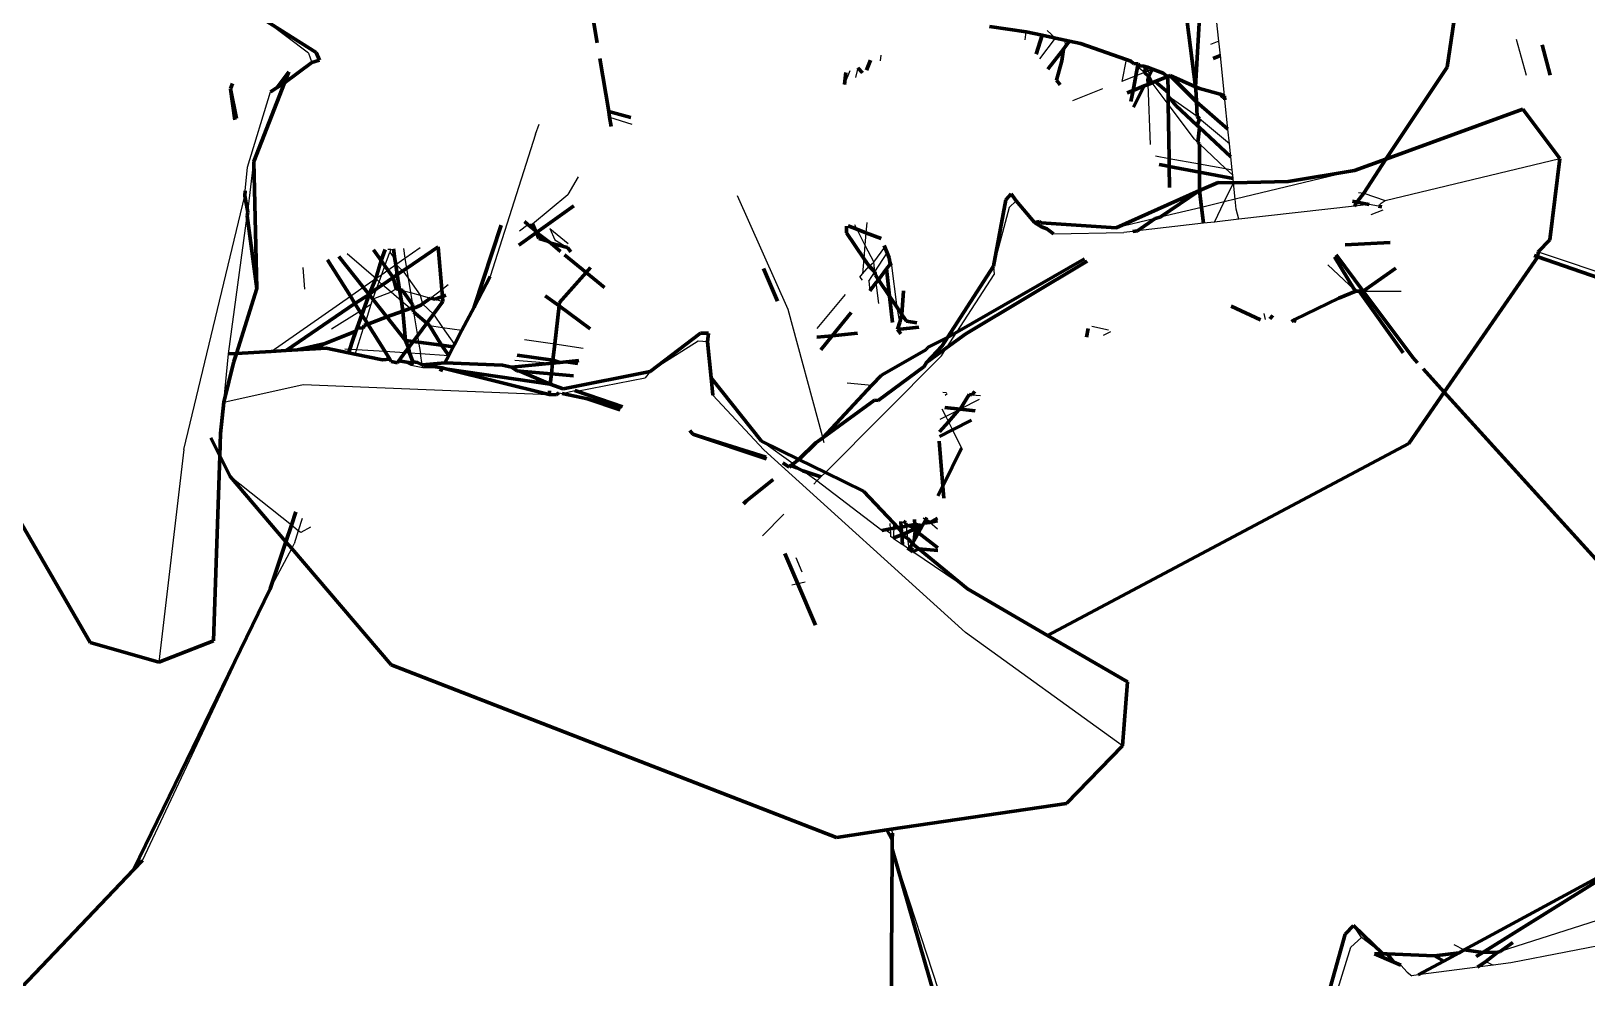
# Model space of a CAD drawing. Header units: millimetres. Extents: x 4307 to 31003, y 2809 to 20009.
# Drawn here: x 12539.29 to 12563.18, y 13281.33 to 13295.87 of the extents above; entities that cross this region are included whole.
import ezdxf

# ---------------------------------------------------------------- set-up
doc = ezdxf.new("R2010")
doc.units = ezdxf.units.MM
doc.layers.add('ProfileEdges', color=7, linetype='Continuous')

msp = doc.modelspace()

# ---------------------------------------------------------------- linework, layer by layer
for p, q in [((12557.532, 13295.719), (12557.432, 13296.675)), ((12543.552, 13295.536), (12542.865, 13296.053)), ((12554.895, 13295.886), (12555.026, 13295.767)), ((12554.557, 13295.739), (12554.574, 13295.864)), ((12554.784, 13295.447), (12555.026, 13295.767)), ((12555.184, 13295.649), (12555.165, 13295.737)), ((12555.206, 13295.728), (12555.184, 13295.649)), ((12557.532, 13295.719), (12557.404, 13295.667)), ((12557.555, 13295.498), (12557.532, 13295.719)), ((12562.254, 13295.195), (12562.101, 13295.746)), ((12543.552, 13295.536), (12543.604, 13295.39)), ((12552.34, 13295.507), (12552.332, 13295.416)), ((12556.11, 13295.438), (12556.044, 13295.1)), ((12557.619, 13294.879), (12557.555, 13295.498)), ((12551.785, 13295.053), (12551.871, 13295.27)), ((12551.989, 13295.309), (12551.951, 13295.163)), ((12556.256, 13295.185), (12556.044, 13295.1)), ((12556.388, 13295.238), (12556.256, 13295.185)), ((12556.388, 13295.238), (12556.282, 13295.326)), ((12556.439, 13295.258), (12556.388, 13295.238)), ((12556.439, 13295.258), (12556.437, 13295.318)), ((12556.515, 13295.289), (12556.439, 13295.258)), ((12556.479, 13295.217), (12556.439, 13295.258)), ((12542.617, 13293.782), (12542.971, 13294.941)), ((12555.745, 13294.989), (12555.287, 13294.802)), ((12556.48, 13294.131), (12556.446, 13295.056)), ((12556.756, 13294.751), (12556.508, 13295.081)), ((12557.197, 13294.56), (12556.754, 13294.876)), ((12557.159, 13294.213), (12556.756, 13294.751)), ((12557.622, 13294.848), (12557.619, 13294.879)), ((12557.625, 13294.818), (12557.622, 13294.848)), ((12557.672, 13294.37), (12557.625, 13294.818)), ((12547.036, 13294.29), (12547.093, 13294.447)), ((12548.177, 13294.554), (12548.518, 13294.445)), ((12557.696, 13294.143), (12557.236, 13294.528)), ((12547.036, 13294.29), (12546.341, 13292.105)), ((12557.159, 13294.213), (12557.209, 13294.165)), ((12557.696, 13294.143), (12557.672, 13294.37)), ((12557.235, 13294.141), (12557.636, 13293.763)), ((12557.716, 13293.945), (12557.696, 13294.143)), ((12542.58, 13293.421), (12542.617, 13293.782)), ((12542.619, 13293.094), (12542.715, 13293.869)), ((12556.558, 13293.956), (12556.769, 13293.918)), ((12556.769, 13293.918), (12557.234, 13293.835)), ((12557.234, 13293.835), (12557.636, 13293.763)), ((12557.636, 13293.763), (12557.737, 13293.745)), ((12557.636, 13293.763), (12557.746, 13293.659)), ((12557.737, 13293.745), (12557.716, 13293.945)), ((12557.746, 13293.659), (12557.737, 13293.745)), ((12559.613, 13293.731), (12557.784, 13293.291)), ((12560.084, 13293.273), (12562.769, 13293.917)), ((12547.695, 13293.635), (12547.536, 13293.365)), ((12557.615, 13293.25), (12557.758, 13293.543)), ((12557.751, 13293.609), (12557.746, 13293.659)), ((12557.758, 13293.543), (12557.751, 13293.609)), ((12557.784, 13293.291), (12557.758, 13293.543)), ((12541.639, 13289.443), (12542.572, 13293.342)), ((12546.992, 13292.912), (12547.536, 13293.365)), ((12550.92, 13291.598), (12550.139, 13293.341)), ((12554.42, 13293.268), (12554.313, 13293.164)), ((12557.615, 13293.25), (12557.264, 13293.166)), ((12557.463, 13292.94), (12557.615, 13293.25)), ((12557.784, 13293.291), (12557.615, 13293.25)), ((12557.8, 13293.136), (12557.784, 13293.291)), ((12559.679, 13293.397), (12559.758, 13293.382)), ((12559.758, 13293.382), (12560.084, 13293.273)), ((12560.024, 13293.233), (12560.084, 13293.273)), ((12542.326, 13290.916), (12542.612, 13293.037)), ((12554.313, 13293.164), (12554.073, 13292.265)), ((12557.264, 13293.166), (12556.629, 13293.013)), ((12557.841, 13292.983), (12557.8, 13293.136)), ((12559.613, 13293.186), (12557.841, 13292.983)), ((12559.838, 13293.212), (12559.613, 13293.186)), ((12559.982, 13293.185), (12559.838, 13293.212)), ((12560.049, 13293.122), (12559.866, 13293.051)), ((12560.024, 13293.233), (12559.982, 13293.185)), ((12546.793, 13292.805), (12546.922, 13292.902)), ((12546.922, 13292.902), (12546.992, 13292.912)), ((12547.259, 13292.839), (12547.336, 13292.667)), ((12547.259, 13292.839), (12547.539, 13292.612)), ((12551.938, 13292.901), (12551.974, 13292.83)), ((12551.974, 13292.83), (12552.098, 13292.587)), ((12552.113, 13292.776), (12552.098, 13292.587)), ((12552.127, 13292.936), (12552.113, 13292.776)), ((12554.993, 13292.757), (12556.071, 13292.781)), ((12556.556, 13292.995), (12555.954, 13292.85)), ((12556.209, 13292.796), (12556.071, 13292.781)), ((12557.294, 13292.921), (12556.283, 13292.805)), ((12557.463, 13292.94), (12557.294, 13292.921)), ((12557.841, 13292.983), (12557.463, 13292.94)), ((12545.009, 13292.535), (12545.033, 13292.385)), ((12545.033, 13292.385), (12545.267, 13292.548)), ((12547.336, 13292.667), (12547.53, 13292.55)), ((12552.098, 13292.587), (12552.081, 13292.381)), ((12552.098, 13292.587), (12552.232, 13292.322)), ((12552.232, 13292.322), (12552.401, 13292.553)), ((12544.584, 13292.071), (12544.146, 13292.453)), ((12544.726, 13292.268), (12544.802, 13292.478)), ((12544.771, 13292.523), (12544.819, 13292.525)), ((12544.819, 13292.525), (12544.802, 13292.478)), ((12544.802, 13292.478), (12544.879, 13292.368)), ((12544.892, 13292.286), (12545.033, 13292.385)), ((12545.033, 13292.385), (12545.059, 13292.229)), ((12552.081, 13292.381), (12552.061, 13292.143)), ((12552.161, 13292.263), (12552.232, 13292.322)), ((12552.25, 13292.175), (12552.232, 13292.322)), ((12552.25, 13292.175), (12552.439, 13292.465)), ((12552.503, 13292.314), (12552.471, 13292.389)), ((12552.594, 13291.627), (12552.503, 13292.314)), ((12562.435, 13292.485), (12564.731, 13291.714)), ((12543.464, 13292.241), (12543.49, 13291.91)), ((12544.394, 13291.939), (12544.584, 13292.071)), ((12544.584, 13292.071), (12544.678, 13292.137)), ((12544.637, 13292.024), (12544.584, 13292.071)), ((12544.637, 13292.024), (12544.678, 13292.137)), ((12544.678, 13292.137), (12544.726, 13292.268)), ((12544.678, 13292.137), (12544.772, 13292.203)), ((12544.772, 13292.203), (12544.892, 13292.286)), ((12544.892, 13292.286), (12545.003, 13292.191)), ((12545.003, 13292.191), (12545.083, 13292.076)), ((12545.059, 13292.229), (12545.083, 13292.076)), ((12545.083, 13292.076), (12545.265, 13291.816)), ((12545.083, 13292.076), (12545.119, 13291.856)), ((12552.019, 13292.092), (12552.061, 13292.143)), ((12552.019, 13292.092), (12552.053, 13292.045)), ((12552.061, 13292.143), (12552.161, 13292.263)), ((12552.159, 13292.034), (12552.25, 13292.175)), ((12553.509, 13291.25), (12554.083, 13292.134)), ((12554.073, 13292.265), (12554.083, 13292.134)), ((12559.205, 13292.285), (12559.616, 13291.898)), ((12544.195, 13291.8), (12544.394, 13291.939)), ((12544.54, 13291.756), (12544.597, 13291.914)), ((12544.82, 13291.865), (12544.54, 13291.756)), ((12544.597, 13291.914), (12544.637, 13292.024)), ((12544.691, 13291.978), (12544.637, 13292.024)), ((12544.82, 13291.865), (12544.691, 13291.978)), ((12544.901, 13291.916), (12544.82, 13291.865)), ((12544.978, 13291.727), (12544.82, 13291.865)), ((12544.995, 13291.89), (12545.119, 13291.856)), ((12545.119, 13291.856), (12545.265, 13291.816)), ((12545.119, 13291.856), (12545.149, 13291.675)), ((12545.265, 13291.816), (12545.424, 13291.773)), ((12545.265, 13291.816), (12545.305, 13291.683)), ((12545.424, 13291.773), (12545.6, 13291.906)), ((12545.6, 13291.906), (12545.697, 13291.979)), ((12551.366, 13291.305), (12551.799, 13291.827)), ((12552.159, 13292.034), (12552.171, 13291.881)), ((12552.31, 13291.688), (12552.271, 13292.011)), ((12559.749, 13291.879), (12560.333, 13291.878)), ((12542.979, 13290.953), (12544.195, 13291.8)), ((12544.403, 13291.604), (12544.341, 13291.566)), ((12544.511, 13291.672), (12544.403, 13291.604)), ((12544.511, 13291.672), (12544.431, 13291.423)), ((12544.52, 13291.701), (12544.511, 13291.672)), ((12544.52, 13291.701), (12544.54, 13291.756)), ((12545.111, 13291.612), (12544.978, 13291.727)), ((12545.167, 13291.563), (12545.111, 13291.612)), ((12545.305, 13291.683), (12545.47, 13291.523)), ((12545.495, 13291.753), (12545.616, 13291.72)), ((12551.443, 13289.65), (12550.92, 13291.598)), ((12552.631, 13291.4), (12552.594, 13291.627)), ((12544.341, 13291.566), (12543.907, 13291.294)), ((12544.431, 13291.423), (12544.408, 13291.353)), ((12545.167, 13291.563), (12545.226, 13291.194)), ((12545.409, 13291.351), (12545.611, 13291.322)), ((12545.47, 13291.523), (12545.611, 13291.322)), ((12555.838, 13291.281), (12555.58, 13291.337)), ((12558.249, 13291.445), (12558.226, 13291.533)), ((12544.394, 13291.308), (12544.289, 13290.983)), ((12545.226, 13291.194), (12545.243, 13291.094)), ((12545.611, 13291.322), (12545.909, 13291.278)), ((12545.611, 13291.322), (12545.795, 13291.058)), ((12546.871, 13291.136), (12547.334, 13291.068)), ((12549.536, 13291.11), (12548.798, 13290.645)), ((12549.678, 13291.101), (12549.536, 13291.11)), ((12553.351, 13291.008), (12553.509, 13291.25)), ((12555.87, 13291.256), (12555.755, 13291.196)), ((12542.25, 13290.175), (12542.326, 13290.916)), ((12544.11, 13290.994), (12544.187, 13290.989)), ((12544.187, 13290.989), (12544.289, 13290.983)), ((12544.289, 13290.983), (12544.266, 13290.911)), ((12544.289, 13290.983), (12544.723, 13290.955)), ((12544.723, 13290.955), (12545.034, 13290.934)), ((12545.034, 13290.934), (12545.101, 13290.93)), ((12545.101, 13290.93), (12545.271, 13290.919)), ((12545.243, 13291.094), (12545.271, 13290.919)), ((12545.271, 13290.919), (12545.707, 13290.891)), ((12545.299, 13290.748), (12545.271, 13290.919)), ((12547.334, 13291.068), (12547.772, 13291.004)), ((12551.49, 13289.093), (12553.273, 13290.887)), ((12553.273, 13290.887), (12553.351, 13291.008)), ((12545.131, 13290.735), (12545.002, 13290.799)), ((12545.307, 13290.699), (12545.131, 13290.735)), ((12545.299, 13290.748), (12545.307, 13290.699)), ((12545.607, 13290.698), (12545.307, 13290.699)), ((12546.722, 13290.818), (12547.301, 13290.772)), ((12548.798, 13290.645), (12548.72, 13290.549)), ((12542.25, 13290.175), (12543.471, 13290.442)), ((12543.471, 13290.442), (12547.246, 13290.288)), ((12547.671, 13290.344), (12548.72, 13290.549)), ((12551.826, 13290.468), (12552.202, 13290.432)), ((12547.395, 13290.317), (12547.448, 13290.306)), ((12547.448, 13290.306), (12547.641, 13290.354)), ((12549.761, 13290.279), (12550.544, 13289.439)), ((12553.293, 13290.328), (12553.351, 13290.323)), ((12553.361, 13290.299), (12553.33, 13290.276)), ((12553.852, 13290.216), (12553.559, 13290.065)), ((12553.739, 13290.286), (12553.873, 13290.273)), ((12553.338, 13289.951), (12553.247, 13289.904)), ((12553.279, 13290.068), (12553.338, 13289.951)), ((12553.535, 13290.052), (12553.338, 13289.951)), ((12553.338, 13289.951), (12553.378, 13289.872)), ((12553.378, 13289.872), (12553.441, 13289.745)), ((12553.441, 13289.745), (12553.582, 13289.464)), ((12541.639, 13289.443), (12541.254, 13286.178)), ((12550.995, 13289.225), (12550.507, 13289.575)), ((12553.641, 13286.634), (12550.544, 13289.439)), ((12551.472, 13289.546), (12551.45, 13289.625)), ((12551.049, 13289.165), (12550.995, 13289.225)), ((12543.29, 13288.282), (12542.348, 13289.03)), ((12551.36, 13288.963), (12551.144, 13289.118)), ((12551.312, 13288.914), (12551.36, 13288.963)), ((12551.36, 13288.963), (12551.422, 13289.025)), ((12552.355, 13288.202), (12551.36, 13288.963)), ((12551.422, 13289.025), (12551.49, 13289.093)), ((12543.395, 13288.198), (12543.29, 13288.282)), ((12543.456, 13288.387), (12543.395, 13288.198)), ((12543.583, 13288.254), (12543.432, 13288.169)), ((12550.523, 13288.12), (12550.853, 13288.452)), ((12552.479, 13288.31), (12552.484, 13288.225)), ((12552.547, 13288.235), (12552.536, 13288.319)), ((12552.538, 13288.077), (12552.547, 13288.235)), ((12552.727, 13288.315), (12552.723, 13288.348)), ((12552.745, 13288.17), (12552.733, 13288.268)), ((12553.028, 13288.362), (12552.991, 13288.391)), ((12553.212, 13288.222), (12553.093, 13288.326)), ((12543.295, 13287.923), (12543.33, 13287.995)), ((12543.395, 13288.198), (12543.33, 13287.995)), ((12543.432, 13288.169), (12543.395, 13288.198)), ((12552.489, 13288.152), (12552.407, 13288.211)), ((12552.484, 13288.225), (12552.489, 13288.152)), ((12552.489, 13288.152), (12552.492, 13288.109)), ((12552.538, 13288.077), (12552.492, 13288.109)), ((12552.538, 13288.077), (12552.674, 13287.985)), ((12552.757, 13288.077), (12552.745, 13288.17)), ((12552.777, 13287.914), (12552.757, 13288.077)), ((12542.966, 13287.303), (12543.295, 13287.923)), ((12551.034, 13287.784), (12551.13, 13287.565)), ((12552.752, 13287.931), (12552.674, 13287.985)), ((12553.671, 13287.303), (12552.833, 13287.875)), ((12541.004, 13283.132), (12542.966, 13287.303)), ((12551.067, 13287.38), (12550.975, 13287.359)), ((12551.18, 13287.405), (12551.067, 13287.38)), ((12556.05, 13284.893), (12553.641, 13286.634)), ((12552.5, 13283.609), (12552.518, 13283.55)), ((12552.516, 13283.308), (12553.31, 13280.88)), ((12567.665, 13282.652), (12562.015, 13281.557)), ((12563.598, 13282.29), (12561.853, 13281.732)), ((12559.721, 13281.947), (12559.601, 13282.129)), ((12559.14, 13280.457), (12559.56, 13281.8)), ((12559.56, 13281.8), (12559.721, 13281.947)), ((12560.05, 13281.696), (12559.721, 13281.947)), ((12561.14, 13281.841), (12561.301, 13281.755)), ((12561.633, 13281.579), (12561.742, 13281.521)), ((12562.015, 13281.557), (12561.742, 13281.521)), ((12560.426, 13281.415), (12560.326, 13281.521)), ((12560.426, 13281.415), (12560.493, 13281.358)), ((12560.594, 13281.371), (12560.493, 13281.358)), ((12561.505, 13281.49), (12560.594, 13281.371)), ((12561.742, 13281.521), (12561.505, 13281.49))]:
    msp.add_line(p, q)
at = {"layer": 'ProfileEdges', "lineweight": 211}
for p, q in [((12562.208, 13303.226), (12561.037, 13295.319)), ((12556.995, 13296.42), (12557.172, 13295.018)), ((12547.879, 13296.335), (12547.987, 13295.692)), ((12557.172, 13295.018), (12557.24, 13296.175)), ((12542.865, 13296.053), (12543.67, 13295.548)), ((12554.011, 13295.943), (12554.574, 13295.864)), ((12554.574, 13295.864), (12554.817, 13295.812)), ((12554.817, 13295.812), (12554.727, 13295.52)), ((12554.817, 13295.812), (12555.026, 13295.767)), ((12555.026, 13295.767), (12555.165, 13295.737)), ((12555.145, 13295.598), (12555.184, 13295.649)), ((12555.165, 13295.737), (12555.239, 13295.721)), ((12555.239, 13295.721), (12555.184, 13295.649)), ((12555.239, 13295.721), (12555.409, 13295.685)), ((12555.409, 13295.685), (12556.11, 13295.438)), ((12562.618, 13295.198), (12562.499, 13295.666)), ((12543.604, 13295.39), (12543.72, 13295.428)), ((12543.67, 13295.548), (12543.72, 13295.428)), ((12548.026, 13295.455), (12548.163, 13294.638)), ((12552.12, 13295.276), (12552.18, 13295.426)), ((12554.908, 13295.288), (12555.145, 13295.598)), ((12555.119, 13295.416), (12555.037, 13295.123)), ((12555.145, 13295.598), (12555.119, 13295.416)), ((12556.11, 13295.438), (12556.179, 13295.413)), ((12556.179, 13295.413), (12556.221, 13295.378)), ((12557.445, 13295.454), (12557.555, 13295.498)), ((12543.248, 13295.249), (12543.07, 13295.009)), ((12543.182, 13295.078), (12543.604, 13295.39)), ((12543.248, 13295.249), (12543.182, 13295.078)), ((12551.802, 13295.236), (12551.785, 13295.053)), ((12551.989, 13295.309), (12552.058, 13295.234)), ((12556.256, 13295.185), (12556.214, 13294.964)), ((12556.221, 13295.378), (12556.291, 13295.372)), ((12556.282, 13295.326), (12556.256, 13295.185)), ((12556.291, 13295.372), (12556.282, 13295.326)), ((12556.291, 13295.372), (12556.312, 13295.343)), ((12556.312, 13295.343), (12556.382, 13295.338)), ((12556.382, 13295.338), (12556.407, 13295.307)), ((12556.382, 13295.338), (12556.437, 13295.318)), ((12556.407, 13295.307), (12556.388, 13295.238)), ((12556.388, 13295.238), (12556.459, 13295.178)), ((12556.437, 13295.318), (12556.515, 13295.289)), ((12556.443, 13295.145), (12556.459, 13295.178)), ((12556.459, 13295.178), (12556.479, 13295.217)), ((12556.459, 13295.178), (12556.508, 13295.081)), ((12556.479, 13295.217), (12556.515, 13295.289)), ((12556.515, 13295.289), (12556.675, 13295.23)), ((12556.554, 13295.099), (12556.75, 13295.177)), ((12556.675, 13295.23), (12556.726, 13295.187)), ((12556.726, 13295.187), (12556.75, 13295.177)), ((12556.748, 13295.203), (12556.75, 13295.177)), ((12556.75, 13295.177), (12556.783, 13295.19)), ((12556.75, 13295.177), (12556.753, 13294.932)), ((12556.783, 13295.19), (12557.19, 13294.786)), ((12556.783, 13295.19), (12557.172, 13295.018)), ((12560.094, 13293.907), (12561.037, 13295.319)), ((12542.385, 13295.068), (12542.356, 13294.988)), ((12542.419, 13294.51), (12542.356, 13294.988)), ((12542.356, 13294.988), (12542.448, 13294.533)), ((12543.182, 13295.078), (12542.715, 13293.869)), ((12542.971, 13294.941), (12543.07, 13295.009)), ((12543.07, 13295.009), (12543.182, 13295.078)), ((12555.037, 13295.123), (12555.094, 13295.049)), ((12556.122, 13294.927), (12556.214, 13294.964)), ((12556.214, 13294.964), (12556.182, 13294.793)), ((12556.214, 13294.964), (12556.386, 13295.032)), ((12556.221, 13294.705), (12556.386, 13295.032)), ((12556.386, 13295.032), (12556.446, 13295.056)), ((12556.446, 13295.056), (12556.443, 13295.145)), ((12556.446, 13295.056), (12556.508, 13295.081)), ((12556.508, 13295.081), (12556.554, 13295.099)), ((12556.554, 13295.099), (12556.753, 13294.932)), ((12556.753, 13294.932), (12556.754, 13294.876)), ((12557.186, 13294.908), (12557.172, 13295.018)), ((12557.172, 13295.018), (12557.237, 13294.993)), ((12557.237, 13294.993), (12557.55, 13294.908)), ((12556.754, 13294.876), (12556.872, 13294.729)), ((12556.754, 13294.876), (12556.756, 13294.751)), ((12556.756, 13294.751), (12556.769, 13293.918)), ((12557.201, 13294.423), (12556.872, 13294.729)), ((12557.186, 13294.908), (12557.19, 13294.786)), ((12557.19, 13294.786), (12557.197, 13294.56)), ((12557.672, 13294.37), (12557.19, 13294.786)), ((12557.55, 13294.908), (12557.619, 13294.879)), ((12557.55, 13294.908), (12557.591, 13294.86)), ((12557.591, 13294.86), (12557.622, 13294.848)), ((12557.625, 13294.818), (12557.619, 13294.879)), ((12548.163, 13294.638), (12548.501, 13294.545)), ((12548.163, 13294.638), (12548.177, 13294.554)), ((12548.177, 13294.554), (12548.201, 13294.411)), ((12557.236, 13294.528), (12557.197, 13294.56)), ((12557.236, 13294.528), (12557.201, 13294.423)), ((12562.198, 13294.675), (12560.094, 13293.907)), ((12562.198, 13294.675), (12562.769, 13293.917)), ((12557.236, 13294.391), (12557.201, 13294.423)), ((12557.236, 13294.391), (12557.209, 13294.165)), ((12557.716, 13293.945), (12557.236, 13294.391)), ((12557.209, 13294.165), (12557.235, 13294.141)), ((12557.235, 13294.141), (12557.234, 13293.835)), ((12542.759, 13291.921), (12542.715, 13293.869)), ((12556.616, 13293.827), (12556.7, 13293.808)), ((12556.7, 13293.808), (12556.771, 13293.795)), ((12556.769, 13293.918), (12556.771, 13293.795)), ((12556.771, 13293.795), (12556.776, 13293.473)), ((12556.771, 13293.795), (12557.234, 13293.707)), ((12557.234, 13293.835), (12557.234, 13293.707)), ((12558.597, 13293.566), (12559.613, 13293.731)), ((12560.094, 13293.907), (12559.613, 13293.731)), ((12559.758, 13293.382), (12560.094, 13293.907)), ((12562.615, 13292.669), (12562.769, 13293.917)), ((12557.234, 13293.707), (12557.233, 13293.424)), ((12557.233, 13293.424), (12557.519, 13293.547)), ((12557.234, 13293.707), (12557.751, 13293.609)), ((12557.519, 13293.547), (12557.758, 13293.543)), ((12557.758, 13293.543), (12558.597, 13293.566)), ((12542.58, 13293.421), (12542.572, 13293.342)), ((12542.619, 13293.094), (12542.572, 13293.342)), ((12554.259, 13293.281), (12554.073, 13292.265)), ((12554.259, 13293.281), (12554.344, 13293.375)), ((12554.42, 13293.268), (12554.344, 13293.375)), ((12554.699, 13292.933), (12554.42, 13293.268)), ((12557.233, 13293.424), (12555.954, 13292.85)), ((12556.629, 13293.013), (12557.233, 13293.424)), ((12557.233, 13293.424), (12557.264, 13293.166)), ((12559.582, 13293.26), (12559.653, 13293.247)), ((12559.613, 13293.186), (12559.653, 13293.247)), ((12559.653, 13293.247), (12559.758, 13293.382)), ((12559.653, 13293.247), (12559.838, 13293.212)), ((12542.612, 13293.037), (12542.619, 13293.094)), ((12542.759, 13291.921), (12542.612, 13293.037)), ((12547.051, 13292.779), (12547.628, 13293.192)), ((12556.629, 13293.013), (12556.556, 13292.995)), ((12557.264, 13293.166), (12557.294, 13292.921)), ((12559.982, 13293.185), (12560.037, 13293.174)), ((12546.509, 13292.891), (12546.095, 13291.634)), ((12546.782, 13292.587), (12547.051, 13292.779)), ((12546.867, 13292.947), (12546.922, 13292.902)), ((12546.922, 13292.902), (12547.04, 13292.805)), ((12546.992, 13292.912), (12547.04, 13292.805)), ((12547.04, 13292.805), (12547.051, 13292.779)), ((12547.051, 13292.779), (12547.091, 13292.69)), ((12547.051, 13292.779), (12547.236, 13292.644)), ((12551.812, 13292.879), (12551.813, 13292.775)), ((12552.081, 13292.381), (12551.813, 13292.775)), ((12551.974, 13292.83), (12551.839, 13292.883)), ((12552.113, 13292.776), (12551.974, 13292.83)), ((12552.345, 13292.686), (12552.113, 13292.776)), ((12554.699, 13292.933), (12554.776, 13292.951)), ((12554.806, 13292.869), (12554.699, 13292.933)), ((12554.776, 13292.951), (12554.803, 13292.926)), ((12554.803, 13292.926), (12555.954, 13292.85)), ((12554.806, 13292.869), (12554.892, 13292.836)), ((12554.993, 13292.757), (12554.892, 13292.836)), ((12556.283, 13292.805), (12556.209, 13292.796)), ((12556.283, 13292.805), (12556.556, 13292.995)), ((12545.545, 13292.561), (12545.059, 13292.229)), ((12545.6, 13291.906), (12545.545, 13292.561)), ((12547.236, 13292.644), (12547.091, 13292.69)), ((12547.272, 13292.614), (12547.236, 13292.644)), ((12547.53, 13292.55), (12547.272, 13292.614)), ((12547.272, 13292.614), (12547.423, 13292.49)), ((12547.53, 13292.55), (12547.58, 13292.484)), ((12552.39, 13292.58), (12552.401, 13292.553)), ((12552.401, 13292.553), (12552.439, 13292.465)), ((12559.471, 13292.592), (12560.162, 13292.628)), ((12562.435, 13292.485), (12562.615, 13292.669)), ((12544.195, 13291.8), (12543.845, 13292.359)), ((12544.394, 13291.939), (12544.019, 13292.413)), ((12544.668, 13292.348), (12544.551, 13292.512)), ((12544.668, 13292.348), (12544.584, 13292.071)), ((12544.73, 13292.521), (12544.668, 13292.348)), ((12544.726, 13292.268), (12544.668, 13292.348)), ((12544.855, 13292.527), (12544.879, 13292.368)), ((12544.879, 13292.368), (12544.892, 13292.286)), ((12547.485, 13292.439), (12547.818, 13292.166)), ((12552.161, 13292.263), (12552.081, 13292.381)), ((12552.487, 13292.293), (12552.43, 13292.219)), ((12552.439, 13292.465), (12552.471, 13292.389)), ((12552.471, 13292.389), (12552.487, 13292.293)), ((12552.503, 13292.314), (12552.487, 13292.293)), ((12555.47, 13292.374), (12553.509, 13291.25)), ((12553.645, 13291.221), (12555.511, 13292.341)), ((12559.616, 13291.898), (12559.31, 13292.407)), ((12559.335, 13292.435), (12559.749, 13291.879)), ((12560.993, 13290.325), (12562.432, 13292.405)), ((12562.376, 13292.424), (12562.432, 13292.405)), ((12562.432, 13292.405), (12562.435, 13292.485)), ((12562.432, 13292.405), (12565.01, 13291.515)), ((12544.584, 13292.071), (12544.483, 13291.828)), ((12544.853, 13292.089), (12544.691, 13291.978)), ((12544.772, 13292.203), (12544.726, 13292.268)), ((12544.853, 13292.089), (12544.772, 13292.203)), ((12544.916, 13292.132), (12544.853, 13292.089)), ((12544.901, 13291.916), (12544.853, 13292.089)), ((12544.892, 13292.286), (12544.916, 13292.132)), ((12545.003, 13292.191), (12544.916, 13292.132)), ((12544.916, 13292.132), (12544.951, 13291.902)), ((12545.059, 13292.229), (12545.003, 13292.191)), ((12546.341, 13292.105), (12546.095, 13291.634)), ((12547.818, 13292.166), (12547.406, 13291.704)), ((12547.885, 13292.241), (12547.818, 13292.166)), ((12547.818, 13292.166), (12548.098, 13291.936)), ((12550.537, 13292.228), (12550.756, 13291.725)), ((12552.25, 13292.175), (12552.161, 13292.263)), ((12552.257, 13292.123), (12552.25, 13292.175)), ((12552.303, 13292.054), (12552.257, 13292.123)), ((12552.303, 13292.054), (12552.271, 13292.011)), ((12552.43, 13292.219), (12552.303, 13292.054)), ((12552.476, 13291.8), (12552.303, 13292.054)), ((12552.43, 13292.219), (12552.476, 13291.8)), ((12554.073, 13292.265), (12553.367, 13291.168)), ((12559.749, 13291.879), (12560.252, 13292.234)), ((12542.759, 13291.921), (12542.446, 13290.923)), ((12544.483, 13291.828), (12544.265, 13291.687)), ((12544.483, 13291.828), (12544.394, 13291.939)), ((12544.483, 13291.828), (12544.403, 13291.604)), ((12544.597, 13291.914), (12544.483, 13291.828)), ((12544.54, 13291.756), (12544.483, 13291.828)), ((12544.691, 13291.978), (12544.597, 13291.914)), ((12544.901, 13291.916), (12544.951, 13291.902)), ((12544.951, 13291.902), (12544.995, 13291.89)), ((12544.951, 13291.902), (12544.978, 13291.727)), ((12545.149, 13291.675), (12544.995, 13291.89)), ((12545.61, 13291.796), (12545.6, 13291.906)), ((12545.61, 13291.796), (12545.663, 13291.815)), ((12552.271, 13292.011), (12552.171, 13291.881)), ((12552.688, 13291.881), (12552.666, 13291.521)), ((12559.377, 13291.772), (12559.635, 13291.879)), ((12559.616, 13291.898), (12559.635, 13291.879)), ((12559.635, 13291.879), (12559.687, 13291.879)), ((12560.364, 13290.932), (12559.687, 13291.879)), ((12559.687, 13291.879), (12559.749, 13291.879)), ((12559.749, 13291.879), (12560.51, 13290.858)), ((12544.265, 13291.687), (12543.209, 13290.966)), ((12544.265, 13291.687), (12544.195, 13291.8)), ((12544.341, 13291.566), (12544.265, 13291.687)), ((12544.403, 13291.604), (12544.372, 13291.517)), ((12544.757, 13291.482), (12544.54, 13291.756)), ((12544.978, 13291.727), (12545.002, 13291.572)), ((12545.002, 13291.572), (12545.111, 13291.612)), ((12545.111, 13291.612), (12545.156, 13291.628)), ((12545.156, 13291.628), (12545.149, 13291.675)), ((12545.167, 13291.563), (12545.156, 13291.628)), ((12545.156, 13291.628), (12545.185, 13291.624)), ((12545.185, 13291.624), (12545.278, 13291.663)), ((12545.278, 13291.663), (12545.305, 13291.683)), ((12545.305, 13291.683), (12545.424, 13291.773)), ((12545.424, 13291.773), (12545.495, 13291.753)), ((12545.616, 13291.72), (12545.47, 13291.523)), ((12545.495, 13291.753), (12545.61, 13291.796)), ((12545.616, 13291.72), (12545.61, 13291.796)), ((12546.095, 13291.634), (12545.909, 13291.278)), ((12547.188, 13291.808), (12547.4, 13291.652)), ((12547.334, 13291.068), (12547.4, 13291.652)), ((12547.4, 13291.652), (12547.406, 13291.704)), ((12547.4, 13291.652), (12547.876, 13291.3)), ((12552.476, 13291.8), (12552.521, 13291.397)), ((12552.594, 13291.627), (12552.476, 13291.8)), ((12552.666, 13291.521), (12552.594, 13291.627)), ((12558.17, 13291.437), (12557.72, 13291.648)), ((12559.377, 13291.772), (12558.698, 13291.441)), ((12544.372, 13291.517), (12544.299, 13291.313)), ((12544.372, 13291.517), (12544.341, 13291.566)), ((12544.431, 13291.423), (12544.372, 13291.517)), ((12544.408, 13291.353), (12544.394, 13291.308)), ((12544.408, 13291.353), (12544.462, 13291.373)), ((12544.462, 13291.373), (12544.431, 13291.423)), ((12544.462, 13291.373), (12544.757, 13291.482)), ((12544.723, 13290.955), (12544.462, 13291.373)), ((12544.757, 13291.482), (12545.002, 13291.572)), ((12545.044, 13291.12), (12544.757, 13291.482)), ((12545.002, 13291.572), (12545.044, 13291.12)), ((12545.167, 13291.563), (12545.369, 13291.387)), ((12545.369, 13291.387), (12545.226, 13291.194)), ((12545.47, 13291.523), (12545.369, 13291.387)), ((12545.409, 13291.351), (12545.369, 13291.387)), ((12545.596, 13291.047), (12545.409, 13291.351)), ((12551.884, 13291.55), (12551.595, 13291.193)), ((12552.597, 13291.291), (12552.631, 13291.4)), ((12552.666, 13291.521), (12552.631, 13291.4)), ((12552.735, 13291.419), (12552.666, 13291.521)), ((12552.896, 13291.391), (12552.735, 13291.419)), ((12558.359, 13291.503), (12558.314, 13291.451)), ((12558.648, 13291.412), (12558.698, 13291.441)), ((12558.698, 13291.441), (12558.69, 13291.395)), ((12544.281, 13291.263), (12543.806, 13291.072)), ((12544.228, 13291.113), (12544.187, 13290.989)), ((12544.281, 13291.263), (12544.228, 13291.113)), ((12544.281, 13291.263), (12544.299, 13291.313)), ((12544.299, 13291.313), (12544.394, 13291.308)), ((12545.044, 13291.12), (12545.089, 13291.009)), ((12545.16, 13291.105), (12545.044, 13291.12)), ((12545.16, 13291.105), (12545.089, 13291.009)), ((12545.226, 13291.194), (12545.16, 13291.105)), ((12545.243, 13291.094), (12545.16, 13291.105)), ((12545.909, 13291.278), (12545.795, 13291.058)), ((12549.573, 13291.234), (12548.798, 13290.645)), ((12549.693, 13291.233), (12549.573, 13291.234)), ((12549.693, 13291.233), (12549.678, 13291.101)), ((12549.734, 13290.548), (12549.678, 13291.101)), ((12551.357, 13291.17), (12551.595, 13291.193)), ((12551.595, 13291.193), (12551.419, 13290.975)), ((12551.595, 13291.193), (12551.982, 13291.231)), ((12552.597, 13291.291), (12552.925, 13291.323)), ((12552.597, 13291.291), (12552.648, 13291.221)), ((12553.367, 13291.168), (12553.057, 13291.014)), ((12553.367, 13291.168), (12553.284, 13291.04)), ((12553.351, 13291.008), (12553.645, 13291.221)), ((12553.509, 13291.25), (12553.367, 13291.168)), ((12555.525, 13291.306), (12555.5, 13291.171)), ((12542.326, 13290.916), (12542.446, 13290.923)), ((12542.446, 13290.923), (12542.407, 13290.798)), ((12542.979, 13290.953), (12542.446, 13290.923)), ((12543.209, 13290.966), (12542.979, 13290.953)), ((12543.383, 13290.976), (12543.209, 13290.966)), ((12543.383, 13290.976), (12543.806, 13291.072)), ((12543.662, 13290.991), (12543.383, 13290.976)), ((12543.662, 13290.991), (12543.806, 13291.072)), ((12543.824, 13291), (12543.662, 13290.991)), ((12544.168, 13290.931), (12543.824, 13291)), ((12544.187, 13290.989), (12544.168, 13290.931)), ((12544.266, 13290.911), (12544.168, 13290.931)), ((12544.687, 13290.825), (12544.266, 13290.911)), ((12544.799, 13290.833), (12544.723, 13290.955)), ((12545.034, 13290.934), (12544.941, 13290.809)), ((12545.089, 13291.009), (12545.034, 13290.934)), ((12545.089, 13291.009), (12545.101, 13290.93)), ((12545.101, 13290.93), (12545.154, 13290.795)), ((12545.596, 13291.047), (12545.243, 13291.094)), ((12545.776, 13291.023), (12545.596, 13291.047)), ((12545.707, 13290.891), (12545.596, 13291.047)), ((12545.707, 13290.891), (12545.648, 13290.776)), ((12545.776, 13291.023), (12545.707, 13290.891)), ((12545.795, 13291.058), (12545.776, 13291.023)), ((12547.306, 13290.82), (12546.757, 13290.893)), ((12547.306, 13290.82), (12547.334, 13291.068)), ((12553.04, 13290.981), (12552.353, 13290.588)), ((12553.284, 13291.04), (12553.04, 13290.781)), ((12553.04, 13290.981), (12553.057, 13291.014)), ((12553.04, 13290.781), (12553.351, 13291.008)), ((12560.584, 13290.777), (12560.51, 13290.858)), ((12542.407, 13290.798), (12542.25, 13290.175)), ((12544.799, 13290.833), (12544.687, 13290.825)), ((12544.822, 13290.798), (12544.799, 13290.833)), ((12544.918, 13290.778), (12544.822, 13290.798)), ((12544.941, 13290.809), (12544.918, 13290.778)), ((12545.002, 13290.799), (12544.941, 13290.809)), ((12545.125, 13290.778), (12545.002, 13290.799)), ((12545.154, 13290.795), (12545.125, 13290.778)), ((12545.154, 13290.795), (12545.131, 13290.735)), ((12545.224, 13290.78), (12545.154, 13290.795)), ((12545.224, 13290.78), (12545.299, 13290.748)), ((12545.648, 13290.776), (12545.299, 13290.748)), ((12545.299, 13290.748), (12545.607, 13290.698)), ((12545.607, 13290.698), (12545.579, 13290.644)), ((12545.607, 13290.698), (12545.684, 13290.682)), ((12546.533, 13290.741), (12545.648, 13290.776)), ((12547.264, 13290.45), (12545.684, 13290.682)), ((12545.684, 13290.682), (12547.246, 13290.288)), ((12546.533, 13290.741), (12546.671, 13290.71)), ((12546.671, 13290.71), (12547.301, 13290.772)), ((12546.671, 13290.71), (12546.758, 13290.652)), ((12546.8, 13290.648), (12546.758, 13290.652)), ((12547.282, 13290.608), (12546.8, 13290.648)), ((12546.8, 13290.648), (12547.264, 13290.45)), ((12547.282, 13290.608), (12547.301, 13290.772)), ((12547.301, 13290.772), (12547.306, 13290.82)), ((12547.301, 13290.772), (12547.41, 13290.783)), ((12547.41, 13290.783), (12547.306, 13290.82)), ((12547.41, 13290.783), (12547.51, 13290.792)), ((12548.798, 13290.645), (12547.464, 13290.377)), ((12547.51, 13290.792), (12547.705, 13290.812)), ((12547.69, 13290.768), (12547.51, 13290.792)), ((12552.301, 13290.196), (12553.009, 13290.721)), ((12553.04, 13290.781), (12553.009, 13290.721)), ((12560.993, 13290.325), (12560.669, 13290.683)), ((12547.264, 13290.45), (12547.282, 13290.608)), ((12547.464, 13290.377), (12547.264, 13290.45)), ((12547.624, 13290.579), (12547.282, 13290.608)), ((12549.734, 13290.548), (12550.507, 13289.575)), ((12549.761, 13290.279), (12549.734, 13290.548)), ((12552.202, 13290.432), (12551.45, 13289.625)), ((12552.353, 13290.588), (12552.202, 13290.432)), ((12542.201, 13289.689), (12542.25, 13290.175)), ((12547.246, 13290.288), (12547.253, 13290.347)), ((12547.246, 13290.288), (12547.357, 13290.283)), ((12547.357, 13290.283), (12547.395, 13290.317)), ((12547.448, 13290.306), (12547.836, 13290.223)), ((12547.641, 13290.354), (12547.671, 13290.344)), ((12547.671, 13290.344), (12548.373, 13290.099)), ((12547.836, 13290.223), (12548.339, 13290.055)), ((12551.45, 13289.625), (12552.244, 13290.202)), ((12552.244, 13290.202), (12552.301, 13290.196)), ((12553.699, 13290.289), (12553.559, 13290.065)), ((12553.699, 13290.289), (12553.739, 13290.286)), ((12553.783, 13290.336), (12553.739, 13290.286)), ((12560.449, 13289.539), (12560.993, 13290.325)), ((12564.372, 13286.596), (12560.993, 13290.325)), ((12553.325, 13290.089), (12553.559, 13290.065)), ((12553.535, 13290.052), (12553.378, 13289.872)), ((12553.559, 13290.065), (12553.535, 13290.052)), ((12553.559, 13290.065), (12553.789, 13290.041)), ((12542.189, 13289.35), (12542.201, 13289.689)), ((12549.407, 13289.738), (12549.454, 13289.683)), ((12549.454, 13289.683), (12550.586, 13289.304)), ((12549.454, 13289.683), (12550.578, 13289.329)), ((12553.241, 13289.644), (12553.441, 13289.745)), ((12553.378, 13289.872), (12553.242, 13289.717)), ((12553.441, 13289.745), (12553.736, 13289.894)), ((12542.189, 13289.35), (12542.054, 13289.624)), ((12551.081, 13289.294), (12550.507, 13289.575)), ((12551.343, 13289.547), (12551.081, 13289.294)), ((12551.343, 13289.547), (12551.45, 13289.625)), ((12553.292, 13288.884), (12553.239, 13289.575)), ((12553.292, 13288.884), (12553.582, 13289.464)), ((12560.449, 13289.539), (12554.901, 13286.588)), ((12542.092, 13286.506), (12542.189, 13289.35)), ((12542.348, 13289.03), (12542.189, 13289.35)), ((12550.931, 13289.175), (12550.838, 13289.239)), ((12550.931, 13289.175), (12550.958, 13289.197)), ((12550.995, 13289.225), (12550.958, 13289.197)), ((12550.958, 13289.197), (12551.049, 13289.165)), ((12551.081, 13289.294), (12550.995, 13289.225)), ((12551.49, 13289.093), (12551.081, 13289.294)), ((12538.695, 13289.08), (12540.2, 13286.477)), ((12542.348, 13289.03), (12543.206, 13288.027)), ((12550.687, 13288.982), (12550.271, 13288.652)), ((12551.049, 13289.165), (12551.144, 13289.118)), ((12551.144, 13289.118), (12551.422, 13289.025)), ((12552.073, 13288.807), (12551.49, 13289.093)), ((12552.073, 13288.807), (12552.536, 13288.319)), ((12553.217, 13288.733), (12553.292, 13288.884)), ((12553.307, 13288.698), (12553.292, 13288.884)), ((12543.359, 13288.488), (12543.29, 13288.282)), ((12550.271, 13288.652), (12550.233, 13288.61)), ((12543.29, 13288.282), (12543.206, 13288.027)), ((12552.484, 13288.225), (12552.547, 13288.235)), ((12552.536, 13288.319), (12552.6, 13288.245)), ((12552.547, 13288.235), (12552.6, 13288.245)), ((12552.6, 13288.245), (12552.654, 13288.254)), ((12552.6, 13288.245), (12552.66, 13288.181)), ((12552.654, 13288.254), (12552.649, 13288.337)), ((12552.654, 13288.254), (12552.733, 13288.268)), ((12552.66, 13288.181), (12552.654, 13288.254)), ((12552.691, 13288.343), (12552.727, 13288.315)), ((12552.727, 13288.315), (12552.733, 13288.268)), ((12552.733, 13288.268), (12552.778, 13288.275)), ((12552.872, 13288.23), (12552.745, 13288.17)), ((12552.778, 13288.275), (12552.865, 13288.291)), ((12552.778, 13288.275), (12552.872, 13288.23)), ((12552.852, 13288.049), (12552.872, 13288.23)), ((12552.856, 13288.369), (12552.865, 13288.291)), ((12552.865, 13288.291), (12552.872, 13288.23)), ((12552.865, 13288.291), (12552.979, 13288.275)), ((12552.979, 13288.275), (12552.872, 13288.23)), ((12552.872, 13288.23), (12552.918, 13288.166)), ((12552.918, 13288.166), (12552.979, 13288.275)), ((12553.001, 13288.314), (12552.979, 13288.275)), ((12553.001, 13288.314), (12553.028, 13288.362)), ((12553.093, 13288.326), (12553.001, 13288.314)), ((12553.028, 13288.362), (12553.049, 13288.4)), ((12553.093, 13288.326), (12553.028, 13288.362)), ((12553.209, 13288.39), (12553.093, 13288.326)), ((12553.21, 13288.35), (12553.093, 13288.326)), ((12543.206, 13288.027), (12542.966, 13287.303)), ((12543.206, 13288.027), (12543.295, 13287.923)), ((12552.355, 13288.202), (12552.407, 13288.211)), ((12552.407, 13288.211), (12552.484, 13288.225)), ((12552.564, 13288.098), (12552.538, 13288.077)), ((12552.663, 13288.133), (12552.564, 13288.098)), ((12552.66, 13288.181), (12552.663, 13288.133)), ((12552.745, 13288.17), (12552.663, 13288.133)), ((12552.663, 13288.133), (12552.757, 13288.077)), ((12552.674, 13287.985), (12552.663, 13288.133)), ((12552.757, 13288.077), (12552.826, 13288.002)), ((12552.789, 13287.936), (12552.826, 13288.002)), ((12552.826, 13288.002), (12552.852, 13288.049)), ((12552.826, 13288.002), (12552.848, 13287.98)), ((12552.852, 13288.049), (12552.918, 13288.166)), ((12552.918, 13288.166), (12553.216, 13287.934)), ((12543.295, 13287.923), (12544.822, 13286.137)), ((12550.867, 13287.845), (12551.067, 13287.38)), ((12552.752, 13287.931), (12552.777, 13287.914)), ((12552.777, 13287.914), (12552.789, 13287.936)), ((12552.777, 13287.914), (12552.833, 13287.875)), ((12552.836, 13287.903), (12552.789, 13287.936)), ((12552.833, 13287.875), (12552.924, 13287.917)), ((12552.833, 13287.875), (12552.836, 13287.903)), ((12552.848, 13287.98), (12552.924, 13287.917)), ((12552.924, 13287.917), (12553.671, 13287.303)), ((12552.924, 13287.917), (12553.217, 13287.894)), ((12542.966, 13287.303), (12540.863, 13282.984)), ((12551.067, 13287.38), (12551.339, 13286.745)), ((12554.901, 13286.588), (12553.671, 13287.303)), ((12556.131, 13285.873), (12554.901, 13286.588)), ((12540.2, 13286.477), (12541.254, 13286.178)), ((12542.092, 13286.506), (12541.254, 13286.178)), ((12551.658, 13283.485), (12544.822, 13286.137)), ((12556.131, 13285.873), (12556.05, 13284.893)), ((12555.19, 13284.004), (12556.05, 13284.893)), ((12552.5, 13283.609), (12555.19, 13284.004)), ((12551.658, 13283.485), (12552.432, 13283.599)), ((12552.432, 13283.599), (12552.5, 13283.609)), ((12552.432, 13283.599), (12552.517, 13283.446)), ((12552.517, 13283.446), (12552.518, 13283.55)), ((12552.485, 13278.513), (12552.516, 13283.308)), ((12552.517, 13283.446), (12552.516, 13283.308)), ((12552.516, 13283.308), (12553.317, 13280.532)), ((12538.944, 13280.967), (12540.863, 13282.984)), ((12540.863, 13282.984), (12541.004, 13283.132)), ((12561.301, 13281.755), (12563.943, 13283.189)), ((12563.943, 13283.189), (12561.588, 13281.717)), ((12559.601, 13282.129), (12559.47, 13281.997)), ((12560.05, 13281.696), (12559.601, 13282.129)), ((12559.47, 13281.997), (12559.108, 13280.696)), ((12561.853, 13281.732), (12562.047, 13281.868)), ((12559.921, 13281.695), (12560.05, 13281.696)), ((12559.921, 13281.695), (12560.219, 13281.567)), ((12560.05, 13281.696), (12560.116, 13281.697)), ((12560.219, 13281.567), (12560.116, 13281.697)), ((12560.116, 13281.697), (12560.843, 13281.664)), ((12560.326, 13281.521), (12560.219, 13281.567)), ((12560.594, 13281.371), (12560.989, 13281.585)), ((12560.843, 13281.664), (12561.222, 13281.712)), ((12560.843, 13281.664), (12560.989, 13281.585)), ((12560.989, 13281.585), (12561.222, 13281.712)), ((12561.222, 13281.712), (12561.301, 13281.755)), ((12561.301, 13281.755), (12561.588, 13281.717)), ((12561.588, 13281.717), (12561.483, 13281.652)), ((12561.505, 13281.49), (12561.633, 13281.579)), ((12561.588, 13281.717), (12561.816, 13281.72)), ((12561.633, 13281.579), (12561.816, 13281.72)), ((12561.853, 13281.732), (12561.816, 13281.72))]:
    msp.add_line(p, q, dxfattribs=at)

doc.saveas('drawing.dxf')
